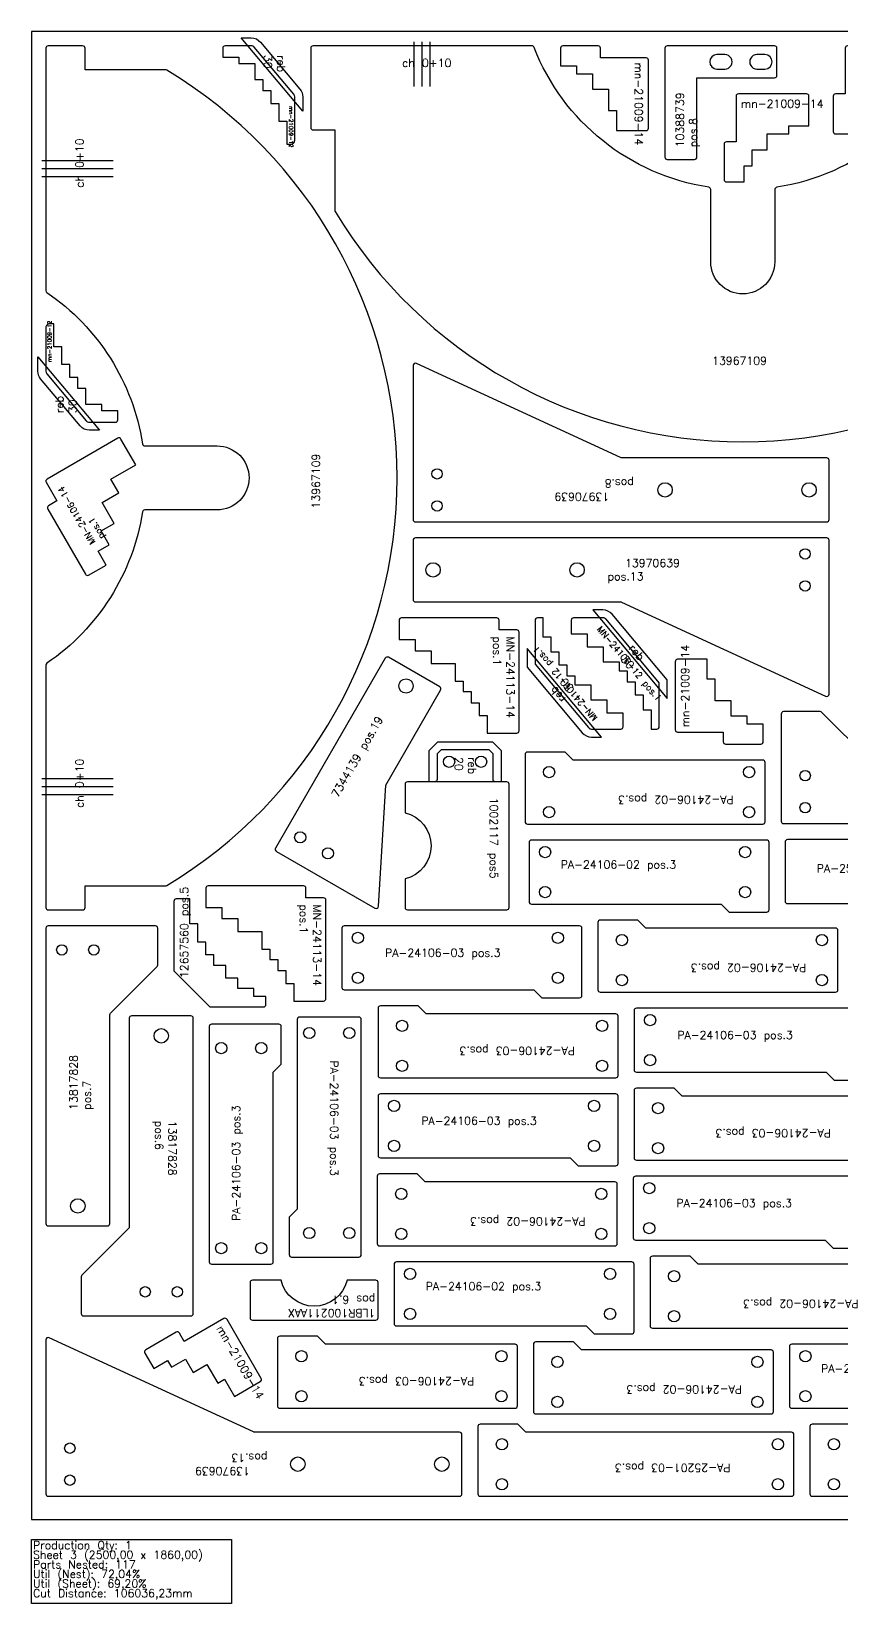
# Model space of a CAD drawing. Header units: millimetres. Extents: x 5250 to 7750, y -105 to 1860.
# Drawn here: x 5250 to 6263, y -105 to 1860 of the extents above; entities that cross this region are included whole.
import ezdxf

# ---------------------------------------------------------------- set-up
doc = ezdxf.new("R2010")
doc.units = ezdxf.units.MM
for name, color, linetype in [('1002117', 7, 'Continuous'), ('10388739v0', 7, 'Continuous'), ('12657560', 7, 'Continuous'), ('13817828', 7, 'Continuous'), ('13967109', 7, 'Continuous'), ('13970639v0', 7, 'Continuous'), ('1LBR100211AAX', 7, 'Continuous'), ('7344139', 7, 'Continuous'), ('Chanfro', 7, 'Continuous'), ('MN-21009-12', 7, 'Continuous'), ('MN-21009-14', 7, 'Continuous'), ('MN-24106-12', 7, 'Continuous'), ('MN-24106-14', 7, 'Continuous'), ('MN-24113-14', 7, 'Continuous'), ('PA-24106-02', 7, 'Continuous'), ('PA-24106-06', 7, 'Continuous'), ('PA-25201-02', 7, 'Continuous'), ('PA-25201-03', 7, 'Continuous'), ('reb 30', 6, 'Continuous'), ('Rebaixo', 6, 'Continuous'), ('sheet', 24, 'Continuous'), ('Stats', 7, 'Continuous'), ('Texto', 7, 'Continuous')]:
    doc.layers.add(name, color=color, linetype=linetype)
doc.styles.get("Standard").update_dxf_attribs({"font": 'txt.shx'})

msp = doc.modelspace()

# ---------------------------------------------------------------- linework, layer by layer
at = {"layer": '1002117', "color": 4}
msp.add_lwpolyline([(5717.1, 765.1, 0.414214), (5720.1, 762.1), (5844.1, 762.1, 0.414214), (5847.1, 765.1), (5847.1, 919.1, 0.414214), (5844.1, 922.1), (5830.1, 922.1, -0.414214), (5827.1, 925.1), (5827.1, 957.1), (5822.1, 962.1), (5762.1, 962.1), (5757.1, 957.1), (5757.1, 925.1, -0.414214), (5754.1, 922.1), (5720.1, 922.1, 0.414214), (5717.1, 919.1), (5717.1, 883.4, -0.786796), (5717.1, 800.8)], format="xyb", close=True, dxfattribs=at)
for centre in [(5772.1, 947.1), (5812.1, 947.1)]:
    msp.add_circle(centre, 7, dxfattribs=at)
at = {"layer": '10388739v0', "color": 5}
for points in [[(6081.8, 1703), (6081.8, 1802), (6178.8, 1802, 0.414214), (6181.8, 1805), (6181.8, 1839, 0.414214), (6178.8, 1842), (6044.8, 1842, 0.414214), (6041.8, 1839), (6041.8, 1703, 0.414214), (6044.8, 1700), (6078.8, 1700, 0.414214)], [(6116.8, 1831), (6106.8, 1831, 0.999975), (6106.8, 1813), (6116.8, 1813, 1.000025)], [(6166.8, 1813, 0.999971), (6166.8, 1831), (6156.8, 1831, 1.000029), (6156.8, 1813)]]:
    msp.add_lwpolyline(points, format="xyb", close=True, dxfattribs=at)
at = {"layer": '12657560', "color": 5}
msp.add_lwpolyline([(5448, 775.7), (5431, 775.7, 0.414214), (5428, 772.7), (5428, 685.7), (5473, 640.7), (5540, 640.7, 0.414214), (5543, 643.7), (5543, 653.7), (5528, 653.7), (5528, 663.7), (5508, 663.7), (5508, 676.7), (5493, 676.7), (5493, 692.7), (5478, 692.7), (5478, 705.7), (5468, 705.7), (5468, 721.7), (5458, 721.7), (5458, 744.7), (5448, 744.7)], format="xyb", close=True, dxfattribs=at)
at = {"layer": '13817828', "color": 5}
for points in [[(6298.4, 949.8, -0.198912), (6296.3, 950.7), (6238, 1008.9, 0.198912), (6235.9, 1009.8), (6190.1, 1009.8, 0.414214), (6187.1, 1006.8), (6187.1, 872.8, 0.414214), (6190.1, 869.8), (6559.1, 869.8, 0.414214), (6562.1, 872.8), (6562.1, 946.8, 0.414214), (6559.1, 949.8)], [(5348, 630.8, -0.198912), (5348.9, 632.9), (5407.1, 691.1, 0.198912), (5408, 693.2), (5408, 739, 0.414214), (5405, 742), (5271, 742, 0.414214), (5268, 739), (5268, 370, 0.414214), (5271, 367), (5345, 367, 0.414214), (5348, 370)], [(5372.2, 365.9, -0.198912), (5371.3, 363.7), (5313.1, 305.5, 0.198912), (5312.2, 303.4), (5312.2, 257.6, 0.414214), (5315.2, 254.6), (5449.2, 254.6, 0.414214), (5452.2, 257.6), (5452.2, 626.6, 0.414214), (5449.2, 629.6), (5375.2, 629.6, 0.414214), (5372.2, 626.6)]]:
    msp.add_lwpolyline(points, format="xyb", close=True, dxfattribs=at)
for centre, radius in [((6217.1, 929.8), 6.5), ((6217.1, 889.8), 6.5), ((5288, 712), 6.5), ((5328, 712), 6.5), ((5412.2, 604.6), 9), ((5308, 392), 9), ((5392.2, 284.6), 6.5), ((5432.2, 284.6), 6.5)]:
    msp.add_circle(centre, radius, dxfattribs=at)
at = {"layer": '13967109', "color": 5}
for points in [[(5317, 765), (5317, 792), (5417.6, 792, 0.136464), (5419.2, 792.4, 0.564815), (5419.2, 1811.6, 0.136464), (5417.6, 1812), (5317, 1812), (5317, 1839, 0.414214), (5314, 1842), (5271, 1842, 0.414214), (5268, 1839), (5268, 1536.1, 0.24848), (5269.3, 1533.6, -0.208353), (5388.7, 1344.5, 0.370211), (5391.7, 1342), (5482, 1342, -0.999994), (5482, 1262), (5391.7, 1262, 0.370211), (5388.7, 1259.5, -0.208353), (5269.3, 1070.4, 0.24848), (5268, 1067.9), (5268, 765, 0.414214), (5271, 762), (5314, 762, 0.414214)], [(5602.1, 1737), (5629.1, 1737), (5629.1, 1636.4, 0.136464), (5629.6, 1634.8, 0.564815), (6648.7, 1634.8, 0.136464), (6649.1, 1636.4), (6649.1, 1737), (6676.1, 1737, 0.414214), (6679.1, 1740), (6679.1, 1839, 0.414214), (6676.1, 1842), (6402.7, 1842, 0.308866), (6399.9, 1840.1, -0.267561), (6181.7, 1665.3, 0.370211), (6179.1, 1662.3), (6179.1, 1572, -0.999999), (6099.1, 1572), (6099.1, 1662.3, 0.370211), (6096.6, 1665.3, -0.267561), (5878.3, 1840.1, 0.308866), (5875.5, 1842), (5602.1, 1842, 0.414214), (5599.1, 1839), (5599.1, 1740, 0.414214)]]:
    msp.add_lwpolyline(points, format="xyb", close=True, dxfattribs=at)
at = {"layer": '13970639v0', "color": 5}
for points in [[(6247, 1324, 0.414214), (6244, 1327), (5987.7, 1327, -0.108525), (5986.4, 1327.3), (5731.3, 1445, 0.547343), (5727, 1442.3), (5727, 1250, 0.414214), (5730, 1247), (6244, 1247, 0.414214), (6247, 1250)], [(5727, 1150, 0.414214), (5730, 1147), (5986.3, 1147, -0.108525), (5987.6, 1146.7), (6242.7, 1029, 0.547343), (6247, 1031.7), (6247, 1224, 0.414214), (6244, 1227), (5730, 1227, 0.414214), (5727, 1224)], [(5788, 106.2, 0.414214), (5785, 109.2), (5528.7, 109.2, -0.108525), (5527.4, 109.5), (5272.3, 227.2, 0.547343), (5268, 224.5), (5268, 32.2, 0.414214), (5271, 29.2), (5785, 29.2, 0.414214), (5788, 32.2)]]:
    msp.add_lwpolyline(points, format="xyb", close=True, dxfattribs=at)
for centre, radius in [((5757, 1307), 6.5), ((6042, 1287), 9), ((6222, 1287), 9), ((5757, 1267), 6.5), ((6217, 1207), 6.5), ((5752, 1187), 9), ((5932, 1187), 9), ((6217, 1167), 6.5), ((5298, 89.2), 6.5), ((5583, 69.2), 9), ((5763, 69.2), 9), ((5298, 49.2), 6.5)]:
    msp.add_circle(centre, radius, dxfattribs=at)
at = {"layer": '1LBR100211AAX', "color": 5}
msp.add_lwpolyline([(5683.3, 252.2), (5683.3, 296.2, 0.414214), (5680.3, 299.2), (5644.6, 299.2, -0.786796), (5562, 299.2), (5526.3, 299.2, 0.414214), (5523.3, 296.2), (5523.3, 252.2, 0.414214), (5526.3, 249.2), (5680.3, 249.2, 0.414214)], format="xyb", close=True, dxfattribs=at)
at = {"layer": '7344139', "color": 5}
msp.add_lwpolyline([(5683.8, 766.5), (5692.9, 917.9), (5761.4, 1036.6, 0.414214), (5760.3, 1040.7), (5696.2, 1077.7, 0.414214), (5692.1, 1076.6), (5555.1, 839.3, 0.414214), (5556.2, 835.2), (5679.3, 764.1, 0.557537)], format="xyb", close=True, dxfattribs=at)
for centre, radius in [((5718.2, 1041.9), 9), ((5585.9, 852.7), 7), ((5620.6, 832.7), 7)]:
    msp.add_circle(centre, radius, dxfattribs=at)
at = {"layer": 'Chanfro', "color": 5}
for p, q in [((5728.4, 1791), (5728.4, 1847)), ((5738.4, 1791), (5738.4, 1847)), ((5748.4, 1791), (5748.4, 1847)), ((5352, 1698.3), (5263, 1698.3)), ((5352, 1688.3), (5263, 1688.3)), ((5352, 1678.3), (5263, 1678.3)), ((5352, 925.7), (5263, 925.7)), ((5352, 915.7), (5263, 915.7)), ((5352, 905.7), (5263, 905.7))]:
    msp.add_line(p, q, dxfattribs=at)
at = {"layer": 'MN-21009-12', "color": 7}
msp.add_lwpolyline([(5509.1, 1820), (5529.1, 1820), (5529.1, 1800), (5539.1, 1800), (5539.1, 1786), (5549.1, 1786), (5549.1, 1770), (5559.1, 1770), (5559.1, 1748), (5569.1, 1748), (5569.1, 1719), (5574.1, 1719, 0.414214), (5579.1, 1724), (5579.1, 1778.2, 0.176327), (5578, 1781.4), (5528.6, 1840.2, 0.221695), (5524.8, 1842), (5492.1, 1842, 0.414214), (5489.1, 1839), (5489.1, 1828), (5509.1, 1828)], format="xyb", close=True, dxfattribs=at)
at = {"layer": 'MN-21009-12', "color": 6}
msp.add_lwpolyline([(5338, 1393.6), (5318, 1393.6), (5318, 1413.6), (5308, 1413.6), (5308, 1427.6), (5298, 1427.6), (5298, 1443.6), (5288, 1443.6), (5288, 1465.6), (5278, 1465.6), (5278, 1494.6), (5273, 1494.6, 0.414214), (5268, 1489.6), (5268, 1435.4, 0.176327), (5269.2, 1432.2), (5318.5, 1373.4, 0.221695), (5322.4, 1371.6), (5355, 1371.6, 0.414214), (5358, 1374.6), (5358, 1385.6), (5338, 1385.6)], format="xyb", close=True, dxfattribs=at)
at = {"layer": 'MN-21009-14', "color": 5}
for points in [[(5931.3, 1807), (5951.3, 1807), (5951.3, 1788), (5971.3, 1788), (5971.3, 1761), (5981.3, 1761), (5981.3, 1736), (6018.3, 1736, 0.414214), (6021.3, 1739), (6021.3, 1824, 0.414214), (6018.3, 1827), (5961.3, 1827), (5961.3, 1839, 0.414214), (5958.3, 1842), (5914.3, 1842, 0.414214), (5911.3, 1839), (5911.3, 1817), (5931.3, 1817)], [(6287.1, 1752), (6287.1, 1772), (6306.1, 1772), (6306.1, 1792), (6333.1, 1792), (6333.1, 1802), (6358.1, 1802), (6358.1, 1839, 0.414214), (6355.1, 1842), (6270.1, 1842, 0.414214), (6267.1, 1839), (6267.1, 1782), (6255.1, 1782, 0.414214), (6252.1, 1779), (6252.1, 1735, 0.414214), (6255.1, 1732), (6277.1, 1732), (6277.1, 1752)], [(6150.8, 1692), (6150.8, 1712), (6169.8, 1712), (6169.8, 1732), (6196.8, 1732), (6196.8, 1742), (6221.8, 1742), (6221.8, 1779, 0.414214), (6218.8, 1782), (6133.8, 1782, 0.414214), (6130.8, 1779), (6130.8, 1722), (6118.8, 1722, 0.414214), (6115.8, 1719), (6115.8, 1675, 0.414214), (6118.8, 1672), (6140.8, 1672), (6140.8, 1692)], [(6144.7, 1004.2), (6124.7, 1004.2), (6124.7, 1023.2), (6104.7, 1023.2), (6104.7, 1050.2), (6094.7, 1050.2), (6094.7, 1075.2), (6057.7, 1075.2, 0.414214), (6054.7, 1072.2), (6054.7, 987.2, 0.414214), (6057.7, 984.2), (6114.7, 984.2), (6114.7, 972.2, 0.414214), (6117.7, 969.2), (6161.7, 969.2, 0.414214), (6164.7, 972.2), (6164.7, 994.2), (6144.7, 994.2)], [(5425.2, 190.4), (5442.5, 200.4), (5452, 183.9), (5469.3, 193.9), (5482.8, 170.5), (5491.5, 175.5), (5504, 153.9), (5536, 172.4, 0.414214), (5537.1, 176.5), (5494.6, 250.1, 0.414214), (5490.5, 251.2), (5441.1, 222.7), (5435.1, 233.1, 0.414214), (5431, 234.2), (5392.9, 212.2, 0.414214), (5391.8, 208.1), (5402.8, 189), (5420.2, 199)]]:
    msp.add_lwpolyline(points, format="xyb", close=True, dxfattribs=at)
at = {"layer": 'MN-24106-12', "color": 1}
for points in [[(5889.6, 1127), (5882.6, 1127, 0.414214), (5879.6, 1124), (5879.6, 1069.1), (5946.2, 989.8, 0.221695), (5950, 988), (5986.6, 988, 0.414214), (5989.6, 991), (5989.6, 1008), (5969.6, 1008), (5969.6, 1024), (5949.6, 1024), (5949.6, 1043), (5929.6, 1043), (5929.6, 1054), (5919.6, 1054), (5919.6, 1068), (5909.6, 1068), (5909.6, 1084), (5899.6, 1084), (5899.6, 1103), (5889.6, 1103)], [(6024.7, 988), (6031.7, 988, 0.414214), (6034.7, 991), (6034.7, 1045.9), (5968.2, 1125.2, 0.221695), (5964.3, 1127), (5927.7, 1127, 0.414214), (5924.7, 1124), (5924.7, 1107), (5944.7, 1107), (5944.7, 1091), (5964.7, 1091), (5964.7, 1072), (5984.7, 1072), (5984.7, 1061), (5994.7, 1061), (5994.7, 1047), (6004.7, 1047), (6004.7, 1031), (6014.7, 1031), (6014.7, 1012), (6024.7, 1012)]]:
    msp.add_lwpolyline(points, format="xyb", close=True, dxfattribs=at)
at = {"layer": 'MN-24106-14', "color": 5}
msp.add_lwpolyline([(5349.3, 1300.4), (5380.4, 1318.4), (5361.9, 1350.5, 0.414214), (5357.8, 1351.5), (5269.5, 1300.5, 0.414214), (5268.4, 1296.5), (5281.9, 1273.1), (5271.5, 1267.1, 0.414214), (5270.4, 1263), (5317.4, 1181.6, 0.414214), (5321.5, 1180.5), (5343.2, 1193), (5333.2, 1210.3), (5347, 1218.3), (5337, 1235.6), (5353.5, 1245.1), (5338.5, 1271.1), (5359.3, 1283.1)], format="xyb", close=True, dxfattribs=at)
at = {"layer": 'MN-24113-14', "color": 5}
for points in [[(5856.6, 1112), (5834.6, 1112), (5834.6, 1124, 0.414214), (5831.6, 1127), (5712.6, 1127, 0.414214), (5709.6, 1124), (5709.6, 1100), (5729.6, 1100), (5729.6, 1086), (5749.6, 1086), (5749.6, 1070), (5779.6, 1070), (5779.6, 1048), (5789.6, 1048), (5789.6, 1035), (5799.6, 1035), (5799.6, 1021), (5809.6, 1021), (5809.6, 1005), (5819.6, 1005), (5819.6, 983), (5856.6, 983, 0.414214), (5859.6, 986), (5859.6, 1109, 0.414214)], [(5615, 777.1), (5593, 777.1), (5593, 789.1, 0.414214), (5590, 792.1), (5471, 792.1, 0.414214), (5468, 789.1), (5468, 765.1), (5488, 765.1), (5488, 751.1), (5508, 751.1), (5508, 735.1), (5538, 735.1), (5538, 713.1), (5548, 713.1), (5548, 700.1), (5558, 700.1), (5558, 686.1), (5568, 686.1), (5568, 670.1), (5578, 670.1), (5578, 648.1), (5615, 648.1, 0.414214), (5618, 651.1), (5618, 774.1, 0.414214)]]:
    msp.add_lwpolyline(points, format="xyb", close=True, dxfattribs=at)
at = {"layer": 'PA-24106-02', "color": 5}
for points in [[(5927.1, 949.2), (5917.1, 959.2), (5870.1, 959.2, 0.414214), (5867.1, 956.2), (5867.1, 872.2, 0.414214), (5870.1, 869.2), (6164.1, 869.2, 0.414214), (6167.1, 872.2), (6167.1, 946.2, 0.414214), (6164.1, 949.2)], [(6112, 769.2), (6122, 759.2), (6169, 759.2, 0.414214), (6172, 762.2), (6172, 846.2, 0.414214), (6169, 849.2), (5875, 849.2, 0.414214), (5872, 846.2), (5872, 772.2, 0.414214), (5875, 769.2)], [(6018, 739.2), (6008, 749.2), (5961, 749.2, 0.414214), (5958, 746.2), (5958, 662.2, 0.414214), (5961, 659.2), (6255, 659.2, 0.414214), (6258, 662.2), (6258, 736.2, 0.414214), (6255, 739.2)], [(5742.2, 422.1), (5732.2, 432.1), (5685.2, 432.1, 0.414214), (5682.2, 429.1), (5682.2, 345.1, 0.414214), (5685.2, 342.1), (5979.2, 342.1, 0.414214), (5982.2, 345.1), (5982.2, 419.1, 0.414214), (5979.2, 422.1)], [(5943.3, 242.1), (5953.3, 232.1), (6000.3, 232.1, 0.414214), (6003.3, 235.1), (6003.3, 319.1, 0.414214), (6000.3, 322.1), (5706.3, 322.1, 0.414214), (5703.3, 319.1), (5703.3, 245.1, 0.414214), (5706.3, 242.1)], [(6083.3, 319.2), (6073.3, 329.2), (6026.3, 329.2, 0.414214), (6023.3, 326.2), (6023.3, 242.2, 0.414214), (6026.3, 239.2), (6320.3, 239.2, 0.414214), (6323.3, 242.2), (6323.3, 316.2, 0.414214), (6320.3, 319.2)], [(5937.5, 212.1), (5927.5, 222.1), (5880.5, 222.1, 0.414214), (5877.5, 219.1), (5877.5, 135.1, 0.414214), (5880.5, 132.1), (6174.5, 132.1, 0.414214), (6177.5, 135.1), (6177.5, 209.1, 0.414214), (6174.5, 212.1)], [(6437.5, 139.2), (6447.5, 129.2), (6494.5, 129.2, 0.414214), (6497.5, 132.2), (6497.5, 216.2, 0.414214), (6494.5, 219.2), (6200.5, 219.2, 0.414214), (6197.5, 216.2), (6197.5, 142.2, 0.414214), (6200.5, 139.2)]]:
    msp.add_lwpolyline(points, format="xyb", close=True, dxfattribs=at)
for centre in [(5897.1, 934.2), (6147.1, 934.2), (5897.1, 884.2), (6147.1, 884.2), (5892, 834.2), (6142, 834.2), (5892, 784.2), (6142, 784.2), (5988, 724.2), (6238, 724.2), (5988, 674.2), (6238, 674.2), (5712.2, 407.1), (5962.2, 407.1), (5712.2, 357.1), (5962.2, 357.1), (5723.3, 307.1), (5973.3, 307.1), (6053.3, 304.2), (5723.3, 257.1), (5973.3, 257.1), (6053.3, 254.2), (5907.5, 197.1), (6157.5, 197.1), (6217.5, 204.2), (6217.5, 154.2), (5907.5, 147.1), (6157.5, 147.1)]:
    msp.add_circle(centre, 7, dxfattribs=at)
at = {"layer": 'PA-24106-06', "color": 5}
for points in [[(5878, 662.1), (5888, 652.1), (5935, 652.1, 0.414214), (5938, 655.1), (5938, 739.1, 0.414214), (5935, 742.1), (5641, 742.1, 0.414214), (5638, 739.1), (5638, 665.1, 0.414214), (5641, 662.1)], [(5743.3, 632.1), (5733.3, 642.1), (5686.3, 642.1, 0.414214), (5683.3, 639.1), (5683.3, 555.1, 0.414214), (5686.3, 552.1), (5980.3, 552.1, 0.414214), (5983.3, 555.1), (5983.3, 629.1, 0.414214), (5980.3, 632.1)], [(6243.3, 559.2), (6253.3, 549.2), (6300.3, 549.2, 0.414214), (6303.3, 552.2), (6303.3, 636.2, 0.414214), (6300.3, 639.2), (6006.3, 639.2, 0.414214), (6003.3, 636.2), (6003.3, 562.2, 0.414214), (6006.3, 559.2)], [(5552.2, 559.2), (5562.2, 569.2), (5562.2, 616.2, 0.414214), (5559.2, 619.2), (5475.2, 619.2, 0.414214), (5472.2, 616.2), (5472.2, 322.2, 0.414214), (5475.2, 319.2), (5549.2, 319.2, 0.414214), (5552.2, 322.2)], [(5582.2, 388.1), (5572.2, 378.1), (5572.2, 331.1, 0.414214), (5575.2, 328.1), (5659.2, 328.1, 0.414214), (5662.2, 331.1), (5662.2, 625.1, 0.414214), (5659.2, 628.1), (5585.2, 628.1, 0.414214), (5582.2, 625.1)], [(5923.3, 452.1), (5933.3, 442.1), (5980.3, 442.1, 0.414214), (5983.3, 445.1), (5983.3, 529.1, 0.414214), (5980.3, 532.1), (5686.3, 532.1, 0.414214), (5683.3, 529.1), (5683.3, 455.1, 0.414214), (5686.3, 452.1)], [(6063.3, 529.2), (6053.3, 539.2), (6006.3, 539.2, 0.414214), (6003.3, 536.2), (6003.3, 452.2, 0.414214), (6006.3, 449.2), (6300.3, 449.2, 0.414214), (6303.3, 452.2), (6303.3, 526.2, 0.414214), (6300.3, 529.2)], [(6242.2, 349.2), (6252.2, 339.2), (6299.2, 339.2, 0.414214), (6302.2, 342.2), (6302.2, 426.2, 0.414214), (6299.2, 429.2), (6005.2, 429.2, 0.414214), (6002.2, 426.2), (6002.2, 352.2, 0.414214), (6005.2, 349.2)], [(5617.5, 219.2), (5607.5, 229.2), (5560.5, 229.2, 0.414214), (5557.5, 226.2), (5557.5, 142.2, 0.414214), (5560.5, 139.2), (5854.5, 139.2, 0.414214), (5857.5, 142.2), (5857.5, 216.2, 0.414214), (5854.5, 219.2)], [(6283, 109.2), (6273, 119.2), (6226, 119.2, 0.414214), (6223, 116.2), (6223, 32.2, 0.414214), (6226, 29.2), (6520, 29.2, 0.414214), (6523, 32.2), (6523, 106.2, 0.414214), (6520, 109.2)]]:
    msp.add_lwpolyline(points, format="xyb", close=True, dxfattribs=at)
for centre in [(5658, 727.1), (5908, 727.1), (5658, 677.1), (5908, 677.1), (6023.3, 624.2), (5597.2, 608.1), (5647.2, 608.1), (5713.3, 617.1), (5963.3, 617.1), (5487.2, 589.2), (5537.2, 589.2), (5713.3, 567.1), (5963.3, 567.1), (6023.3, 574.2), (5703.3, 517.1), (5953.3, 517.1), (6033.3, 514.2), (5703.3, 467.1), (5953.3, 467.1), (6033.3, 464.2), (6022.2, 414.2), (5597.2, 358.1), (5647.2, 358.1), (6022.2, 364.2), (5487.2, 339.2), (5537.2, 339.2), (5587.5, 204.2), (5837.5, 204.2), (5587.5, 154.2), (5837.5, 154.2), (6253, 94.2), (6253, 44.2)]:
    msp.add_circle(centre, 7, dxfattribs=at)
at = {"layer": 'PA-25201-02', "color": 5}
msp.add_lwpolyline([(6192, 772.8, 0.414214), (6195, 769.8), (6412, 769.8), (6422, 759.8), (6469, 759.8, 0.414214), (6472, 762.8), (6472, 846.8, 0.414214), (6469, 849.8), (6195, 849.8, 0.414214), (6192, 846.8)], format="xyb", close=True, dxfattribs=at)
at = {"layer": 'PA-25201-03', "color": 5}
msp.add_lwpolyline([(5868, 109.2), (5858, 119.2), (5811, 119.2, 0.414214), (5808, 116.2), (5808, 32.2, 0.414214), (5811, 29.2), (6200, 29.2, 0.414214), (6203, 32.2), (6203, 106.2, 0.414214), (6200, 109.2)], format="xyb", close=True, dxfattribs=at)
for centre in [(5838, 94.2), (6183, 94.2), (5838, 44.2), (6183, 44.2)]:
    msp.add_circle(centre, 7, dxfattribs=at)
at = {"layer": 'reb 30', "color": 7}
msp.add_lwpolyline([(5512.2, 1852), (5524.8, 1852, -0.221695), (5536.3, 1846.6), (5585.6, 1787.8, -0.176327), (5589.1, 1778.2), (5589.1, 1760.3)], format="xyb", close=True, dxfattribs=at)
at = {"layer": 'reb 30', "color": 6}
msp.add_lwpolyline([(5334.9, 1361.6), (5322.4, 1361.6, -0.221695), (5310.9, 1366.9), (5261.5, 1425.8, -0.176327), (5258, 1435.4), (5258, 1453.3)], format="xyb", close=True, dxfattribs=at)
at = {"layer": 'Rebaixo', "color": 1}
for points in [[(6044.7, 1026.2), (6044.7, 1049.5), (5975.8, 1131.6, 0.221695), (5964.3, 1137), (5951.8, 1137)], [(5869.6, 1088.8), (5869.6, 1065.5), (5938.5, 983.4, 0.221695), (5950, 978), (5962.6, 978)]]:
    msp.add_lwpolyline(points, format="xyb", close=True, dxfattribs=at)
at = {"layer": 'Rebaixo', "color": 4}
msp.add_lwpolyline([(5747.1, 922.1), (5747.1, 961.2), (5758, 972.1), (5826.3, 972.1), (5837.1, 961.2), (5837.1, 922.1)], close=True, dxfattribs=at)
at = {"layer": 'sheet', "color": 7}
msp.add_lwpolyline([(5250, 0), (7750, 0), (7750, 1860), (5250, 1860)], close=True, dxfattribs=at)
at = {"layer": 'Stats', "color": 151}
msp.add_lwpolyline([(5250, -25), (5500, -25), (5500, -105), (5250, -105), (5250, -25)], close=True, dxfattribs=at)

# ---------------------------------------------------------------- texts
at = {"layer": 'Chanfro', "color": 5}
msp.add_text('ch 0+10', height=10, dxfattribs=at).set_placement((5713.3, 1815.7))
for p in [(5315.2, 1664.6), (5315.2, 889.4)]:
    msp.add_text('ch 0+10', height=10, rotation=90, dxfattribs=at).set_placement(p)
at = {"layer": 'reb 30', "color": 7, "insert": (5567.2, 1830.6), "char_height": 10, "attachment_point": 1, "rotation": 270}
msp.add_mtext_dynamic_manual_height_columns('reb 30', width=43.323, gutter_width=12.5, heights=[0], dxfattribs=at)
at = {"layer": 'reb 30', "color": 6, "insert": (5279.9, 1383), "char_height": 10, "attachment_point": 1, "rotation": 90}
msp.add_mtext_dynamic_manual_height_columns('reb 30', width=43.323, gutter_width=12.5, heights=[0], dxfattribs=at)
at = {"layer": 'Rebaixo', "color": 1, "char_height": 10, "attachment_point": 3}
for insert, rotation in [((6017.4, 1079), 310), ((5896.9, 1036), 130)]:
    msp.add_mtext_dynamic_manual_height_columns('reb 30', width=41.3, gutter_width=12.5, heights=[0], dxfattribs=dict(at, insert=insert, rotation=rotation))
at = {"layer": 'Rebaixo', "color": 4, "insert": (5805.9, 953.1), "char_height": 10, "attachment_point": 1, "rotation": 270}
msp.add_mtext_dynamic_manual_height_columns('reb\\P20', width=33.653, gutter_width=12.5, heights=[0], dxfattribs=at)
at = {"layer": 'Stats', "color": 60}
for s, p in [('Sheet 3 (2500,00 x 1860,00)', (5252, -49)), ('Production Qty: 1', (5252, -37)), ('Parts Nested: 117', (5252, -61)), ('Util (Nest): 72,04%', (5252, -73)), ('Util (Sheet): 69,20%', (5252, -85)), ('Cut Distance: 106036,23mm', (5252, -97))]:
    msp.add_text(s, height=10, dxfattribs=at).set_placement(p)
at = {"layer": 'Texto', "color": 5, "attachment_point": 1}
for s, insert, char_height, width, rotation in [('mn-21009-14', (6014, 1821.1), 10, 73.077, 270), ('10388739 pos.8', (6055.6, 1715.2), 10, 102.664, 90), ('13967109', (5600.6, 1263.7), 10, 333.596, 90), ('{\\W3.451951; }13970639 pos.8', (6002.9, 1273.4), 10, 124.873, 180), ('MN-24106-14 pos.1', (5323.5, 1217.6), 8, 98.807, 120), ('MN-24113-14 pos.1', (5853.7, 1103.9), 10, 107.083, 270), ('mn-21009-14', (6062, 990.2), 10, 73.077, 90), ('7344139 pos.19', (5624.3, 906.5), 10, 113.695, 60), ('PA-24106-02 pos.3', (6127.7, 894.7), 10, 196.507, 180), ('12657560 pos.5', (5435.9, 676.8), 10, 151.221, 90), ('MN-24113-14 pos.1', (5612.1, 769), 10, 107.083, 270), ('PA-24106-02 pos.3', (6218.5, 684.7), 10, 196.507, 180), ('PA-24106-03 pos.3', (5929.3, 580.8), 10, 219.476, 180), ('13817828\\Ppos.7', (5297.6, 512.1), 10, 148.052, 90), ('PA-24106-03 pos.3', (5633.5, 574), 10, 219.476, 270), ('PA-24106-03 pos.3', (5500.8, 373.2), 10, 219.476, 90), ('13817828\\Ppos.6', (5431.2, 498.4), 10, 148.052, 270), ('PA-24106-03 pos.3', (6249.3, 477.9), 10, 219.476, 180), ('PA-24106-02 pos.3', (5942.7, 367.6), 10, 196.507, 180), ('1LBR100211AAX pos 6.1', (5679.8, 253.1), 10, 131.995, 180), ('PA-24106-02 pos.3', (6283.9, 264.7), 10, 196.507, 180), ('mn-21009-14', (5489.7, 243.9), 10, 73.077, 300), ('PA-24106-03 pos.3', (5803.5, 167.9), 10, 219.476, 180), ('PA-24106-02 pos.3', (6138.1, 157.6), 10, 196.507, 180), ('{\\W2.453708; }13970639 pos.13', (5544.9, 55.6), 10, 124.873, 180), ('PA-25201-03 pos.3', (6123.7, 59.5), 10, 197.77, 180)]:
    msp.add_mtext(s, dxfattribs=dict(at, insert=insert, char_height=char_height, width=width, rotation=rotation))
at = {"layer": 'Texto', "color": 5, "char_height": 10, "attachment_point": 1}
for s, insert, width in [('mn-21009-14', (6136.8, 1774.7), 73.077), ('13967109', (6100.8, 1453.4), 333.596), ('{\\W2.453708; }13970639 pos.13', (5970.1, 1200.6), 124.873), ('PA-24106-02 pos.3', (5911.5, 823.7), 196.507), ('PA-25201-02 pos.2', (6231.6, 818.9), 196.144), ('PA-24106-03 pos.3', (5692, 713.4), 219.476), ('PA-24106-03 pos.3', (6057.3, 610.6), 219.476), ('PA-24106-03 pos.3', (5737.3, 503.4), 219.476), ('PA-24106-03 pos.3', (6056.2, 400.6), 219.476), ('PA-24106-02 pos.3', (5742.8, 296.6), 196.507), ('PA-24106-02 pos.3', (6237, 193.7), 196.507)]:
    msp.add_mtext(s, dxfattribs=dict(at, insert=insert, width=width))
at = {"layer": 'Texto', "color": 7, "insert": (5577, 1766.7), "char_height": 5, "width": 130.669, "attachment_point": 1, "rotation": 270}
msp.add_mtext('mn-21009-12', dxfattribs=at)
at = {"layer": 'Texto', "color": 6, "insert": (5270.1, 1446.8), "char_height": 5, "width": 130.669, "attachment_point": 1, "rotation": 90}
msp.add_mtext('mn-21009-12', dxfattribs=at)
at = {"layer": 'Texto', "color": 1, "char_height": 8, "width": 165.391, "attachment_point": 1}
for insert, rotation in [((5962.3, 1117.9), 310), ((5952, 997.1), 130)]:
    msp.add_mtext('MN-24106-12 pos.1', dxfattribs=dict(at, insert=insert, rotation=rotation))
at = {"layer": 'Texto', "color": 4, "insert": (5833.1, 902.2), "char_height": 10, "width": 126.181, "attachment_point": 1, "rotation": 270}
msp.add_mtext('1002117 pos5', dxfattribs=at)

doc.saveas('drawing.dxf')
